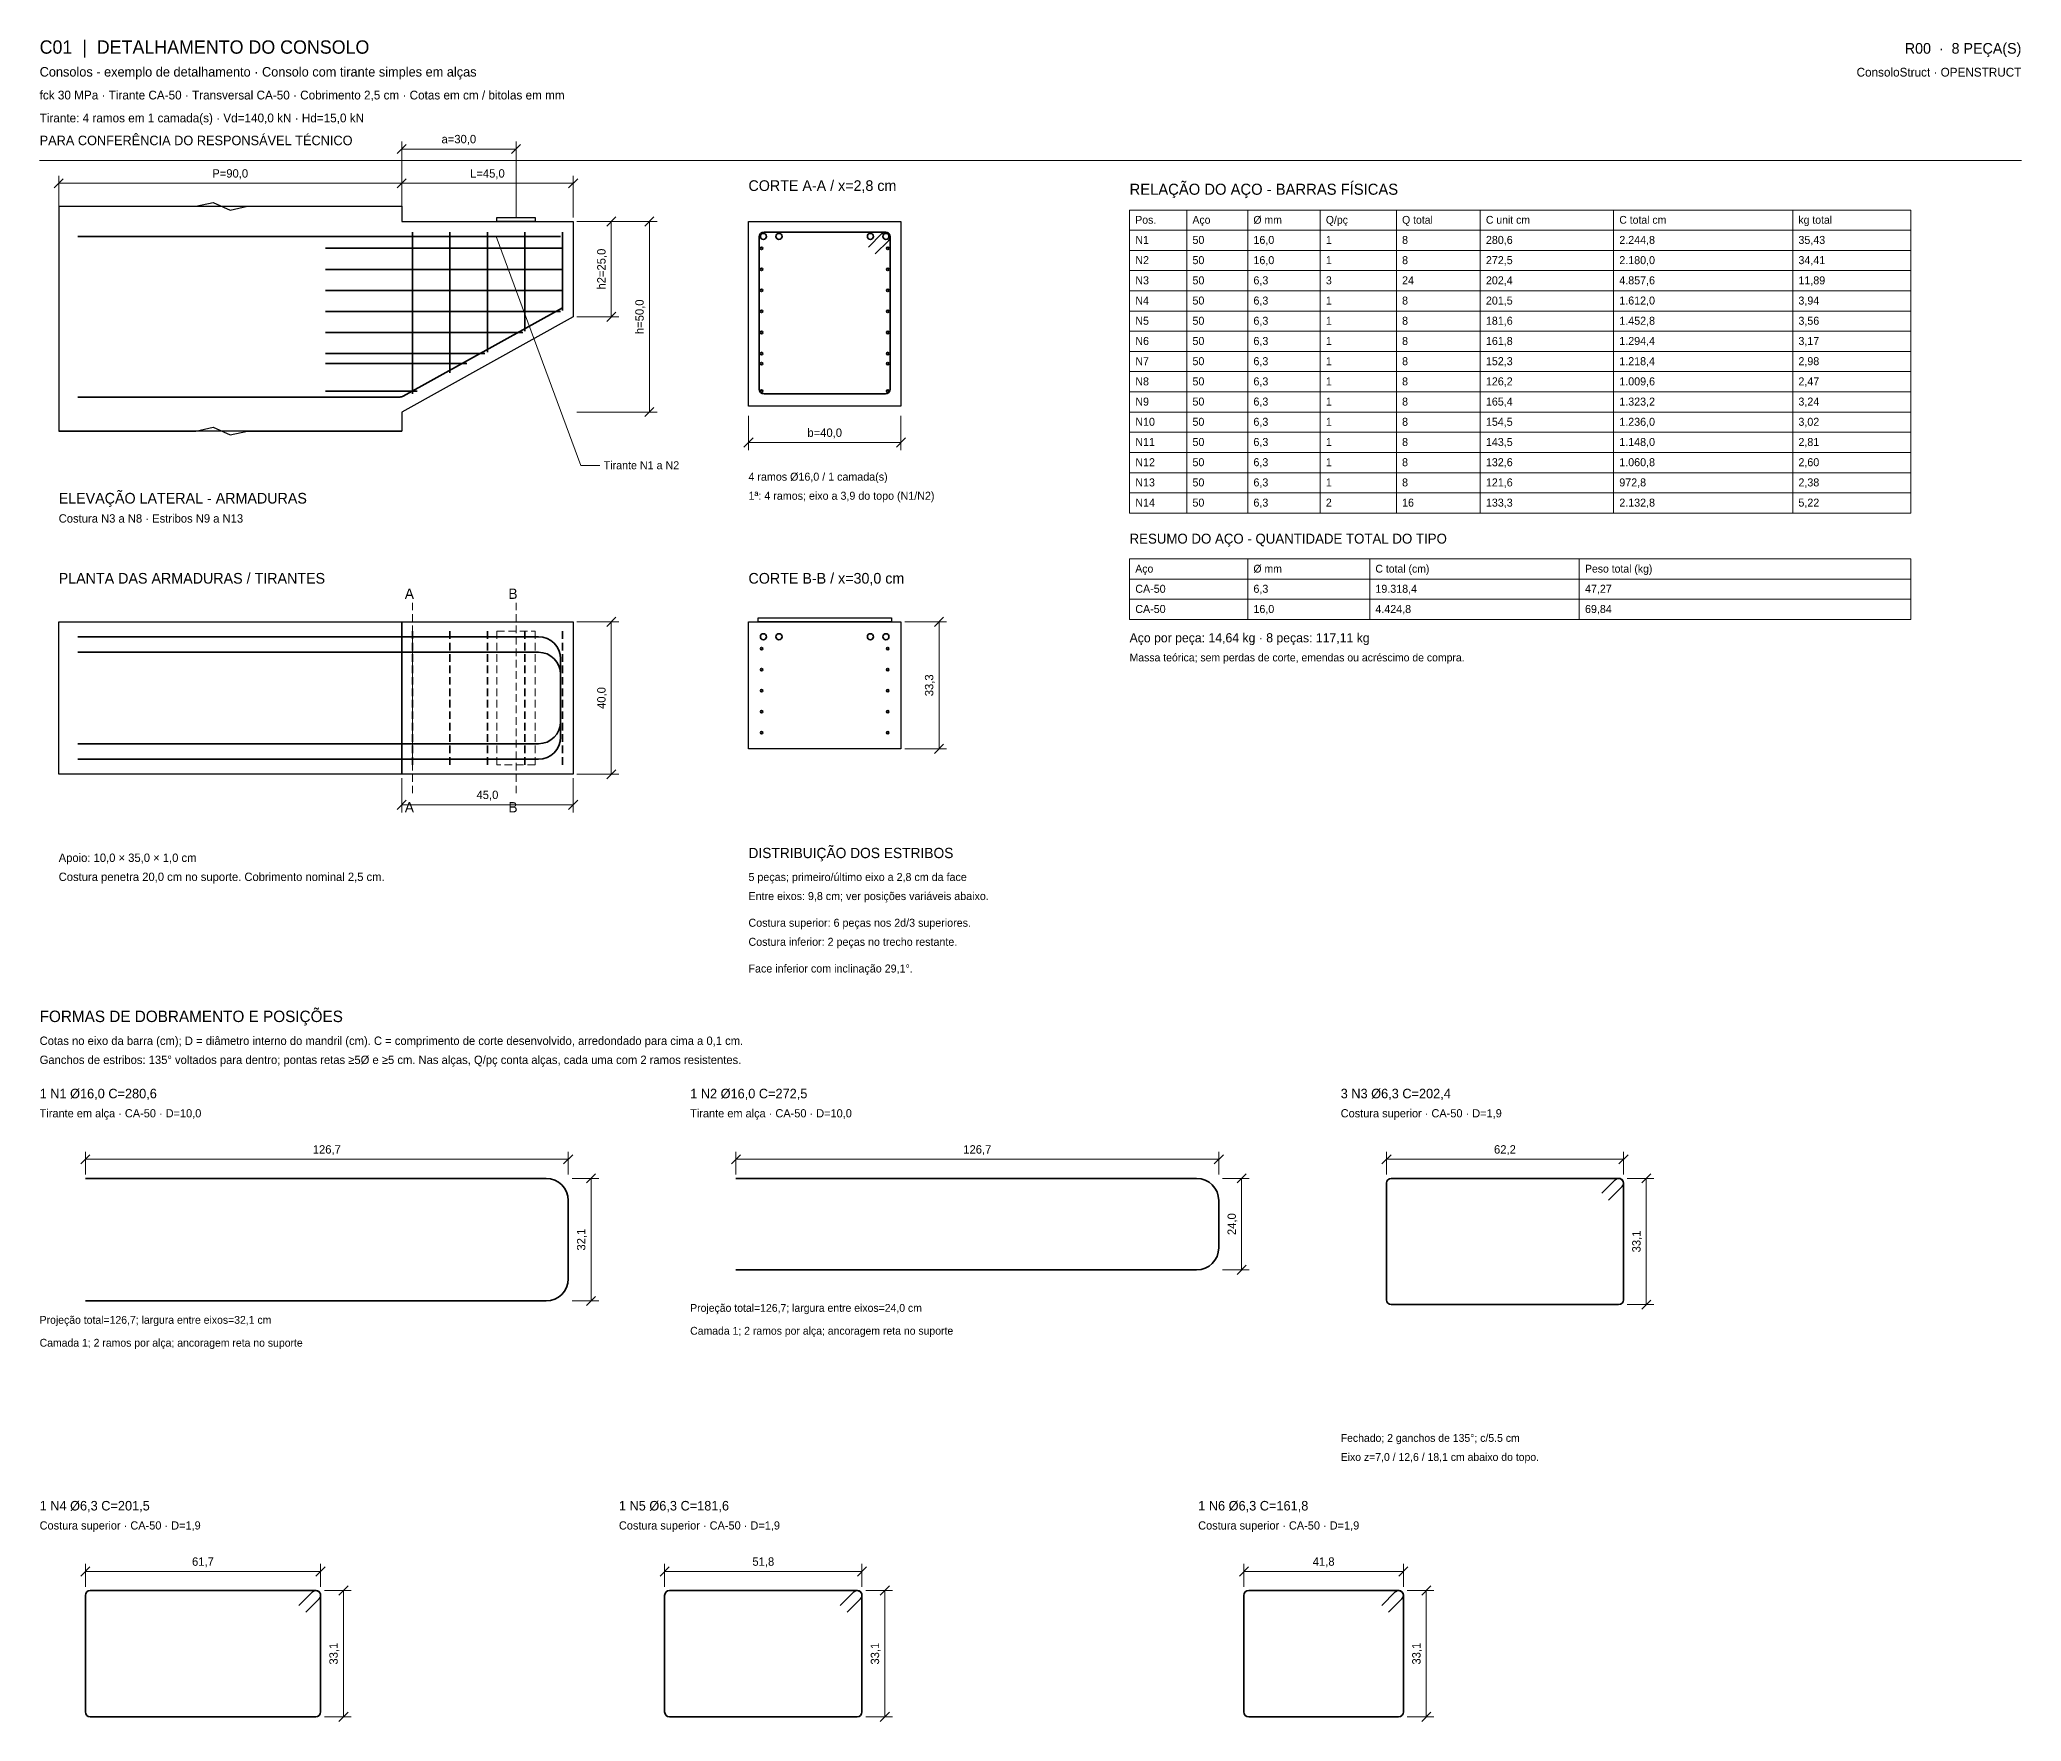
# Model space of a CAD drawing. Header units: centimetres. Extents: x 10 to 530, y -1860 to -4.
# Drawn here: x 10 to 530, y -445 to -4 of the extents above; entities that cross this region are included whole.
import ezdxf
from ezdxf.enums import TextEntityAlignment as Align

# ---------------------------------------------------------------- set-up
doc = ezdxf.new("R2010")
doc.units = ezdxf.units.CM
doc.linetypes.add('TRACEJADO', pattern=[3, 2, -1])
for name, color, linetype, lineweight in [('ALERTAS', 1, 'CONTINUOUS', 13), ('ARMADURAS', 5, 'CONTINUOUS', 35), ('COTAS', 8, 'CONTINUOUS', 13), ('EIXOS', 8, 'CONTINUOUS', 13), ('FORMAS', 7, 'CONTINUOUS', 25), ('TEXTOS', 7, 'CONTINUOUS', 13)]:
    doc.layers.add(name, color=color, linetype=linetype, lineweight=lineweight)

msp = doc.modelspace()

# ---------------------------------------------------------------- linework, layer by layer
at = {"layer": 'ARMADURAS'}
for p, q in [((20, -55.93), (146.7, -55.93)), ((20, -55.93), (146.7, -55.93)), ((107.815, -54.815), (107.815, -97.21587)), ((117.6575, -54.815), (117.6575, -91.74781)), ((127.5, -54.815), (127.5, -86.27976)), ((137.3425, -54.815), (137.3425, -80.8117)), ((147.185, -54.815), (147.185, -75.34364)), ((198.815, -56.075), (198.815, -95.95587)), ((231.925, -54.815), (200.075, -54.815)), ((231.03405, -55.18405), (227.49851, -58.71958)), ((229.28042, -60.50149), (232.81595, -56.96595)), ((233.185, -95.95587), (233.185, -56.075)), ((85, -59.045), (147.185, -59.045)), ((85, -64.56467), (147.185, -64.56467)), ((85, -70.08433), (147.185, -70.08433)), ((85, -75.604), (146.71636, -75.604)), ((105.42812, -97.82122), (147.185, -74.62295)), ((85, -81.12367), (136.78096, -81.12367)), ((85, -86.64333), (126.84556, -86.64333)), ((85, -89.27333), (122.11156, -89.27333)), ((20, -98.05906), (104.51025, -98.05906)), ((85, -96.51587), (109.075, -96.51587)), ((200.075, -97.21587), (231.925, -97.21587)), ((20, -160.93), (140.9, -160.93)), ((20, -165), (140.9, -165)), ((146.7, -166.73), (146.7, -187.27)), ((146.7, -170.8), (146.7, -183.2)), ((140.9, -189), (20, -189)), ((140.9, -193.07), (20, -193.07)), ((22, -303), (142.9, -303)), ((192.7, -303), (313.6, -303)), ((363.4, -304.26), (363.4, -334.85)), ((424.325, -303), (364.66, -303)), ((423.43405, -303.36905), (419.89851, -306.90458)), ((421.68042, -308.68649), (425.21595, -305.15095)), ((425.585, -334.85), (425.585, -304.26)), ((148.7, -308.8), (148.7, -329.34)), ((319.4, -308.8), (319.4, -321.2)), ((313.6, -327), (192.7, -327)), ((142.9, -335.14), (22, -335.14)), ((364.66, -336.11), (424.325, -336.11)), ((22, -412.37), (22, -442.96)), ((82.45636, -411.11), (23.26, -411.11)), ((81.56541, -411.47905), (78.02987, -415.01458)), ((79.81178, -416.79649), (83.34731, -413.26095)), ((83.71636, -442.96), (83.71636, -412.37)), ((174, -412.37), (174, -442.96)), ((224.52096, -411.11), (175.26, -411.11)), ((223.63001, -411.47905), (220.09447, -415.01458)), ((221.87638, -416.79649), (225.41191, -413.26095)), ((225.78096, -442.96), (225.78096, -412.37)), ((326, -412.37), (326, -442.96)), ((366.58556, -411.11), (327.26, -411.11)), ((365.69461, -411.47905), (362.15907, -415.01458)), ((363.94098, -416.79649), (367.47651, -413.26095)), ((367.84556, -442.96), (367.84556, -412.37)), ((23.26, -444.22), (82.45636, -444.22)), ((175.26, -444.22), (224.52096, -444.22)), ((327.26, -444.22), (366.58556, -444.22))]:
    msp.add_line(p, q, dxfattribs=at)
at = {"layer": 'ARMADURAS', "linetype": 'TRACEJADO'}
for p, q in [((107.815, -159.5), (107.815, -194.5)), ((117.6575, -159.5), (117.6575, -194.5)), ((127.5, -159.5), (127.5, -194.5)), ((137.3425, -159.5), (137.3425, -194.5)), ((147.185, -159.5), (147.185, -194.5))]:
    msp.add_line(p, q, dxfattribs=at)
at = {"layer": 'ARMADURAS'}
for centre, radius in [((199.93, -55.93), 0.8), ((204, -55.93), 0.8), ((228, -55.93), 0.8), ((232.07, -55.93), 0.8), ((199.445, -59.045), 0.315), ((232.555, -59.045), 0.315), ((199.445, -64.56467), 0.315), ((232.555, -64.56467), 0.315), ((199.445, -70.08433), 0.315), ((232.555, -70.08433), 0.315), ((199.445, -75.604), 0.315), ((232.555, -75.604), 0.315), ((199.445, -81.12367), 0.315), ((232.555, -81.12367), 0.315), ((199.445, -86.64333), 0.315), ((232.555, -86.64333), 0.315), ((199.445, -89.27333), 0.315), ((232.555, -89.27333), 0.315), ((199.445, -96.51587), 0.315), ((232.555, -96.51587), 0.315), ((199.93, -160.93), 0.8), ((204, -160.93), 0.8), ((228, -160.93), 0.8), ((232.07, -160.93), 0.8), ((199.445, -164.045), 0.315), ((232.555, -164.045), 0.315), ((199.445, -169.56467), 0.315), ((232.555, -169.56467), 0.315), ((199.445, -175.08433), 0.315), ((232.555, -175.08433), 0.315), ((199.445, -180.604), 0.315), ((232.555, -180.604), 0.315), ((199.445, -186.12367), 0.315), ((232.555, -186.12367), 0.315)]:
    msp.add_circle(centre, radius, dxfattribs=at)
for centre, radius, start, end in [((200.075, -56.075), 1.26, 90, 180), ((231.925, -56.075), 1.26, 0, 135), ((231.925, -56.075), 1.26, 315, 90), ((104.51025, -96.16906), 1.89, 270, 299.0546), ((200.075, -95.95587), 1.26, 180, 270), ((231.925, -95.95587), 1.26, 270, 0), ((140.9, -166.73), 5.8, 0, 90), ((140.9, -170.8), 5.8, 0, 90), ((140.9, -183.2), 5.8, 270, 0), ((140.9, -187.27), 5.8, 270, 0), ((142.9, -308.8), 5.8, 0, 90), ((313.6, -308.8), 5.8, 0, 90), ((364.66, -304.26), 1.26, 90, 180), ((424.325, -304.26), 1.26, 0, 135), ((424.325, -304.26), 1.26, 315, 90), ((313.6, -321.2), 5.8, 270, 0), ((142.9, -329.34), 5.8, 270, 0), ((364.66, -334.85), 1.26, 180, 270), ((424.325, -334.85), 1.26, 270, 0), ((23.26, -412.37), 1.26, 90, 180), ((82.45636, -412.37), 1.26, 0, 135), ((82.45636, -412.37), 1.26, 315, 90), ((175.26, -412.37), 1.26, 90, 180), ((224.52096, -412.37), 1.26, 0, 135), ((224.52096, -412.37), 1.26, 315, 90), ((327.26, -412.37), 1.26, 90, 180), ((366.58556, -412.37), 1.26, 0, 135), ((366.58556, -412.37), 1.26, 315, 90), ((23.26, -442.96), 1.26, 180, 270), ((82.45636, -442.96), 1.26, 270, 0), ((175.26, -442.96), 1.26, 180, 270), ((224.52096, -442.96), 1.26, 270, 0), ((327.26, -442.96), 1.26, 180, 270), ((366.58556, -442.96), 1.26, 270, 0)]:
    msp.add_arc(centre, radius, start, end, dxfattribs=at)
at = {"layer": 'COTAS'}
for p, q in [((105, -51), (105, -31)), ((135, -51), (135, -31)), ((10, -36), (530, -36)), ((103.8, -34.2), (106.2, -31.8)), ((105, -33), (135, -33)), ((133.8, -34.2), (136.2, -31.8)), ((13.8, -43.2), (16.2, -40.8)), ((15, -51), (15, -40)), ((103.8, -43.2), (106.2, -40.8)), ((103.8, -43.2), (106.2, -40.8)), ((105, -51), (105, -40)), ((105, -51), (105, -40)), ((148.8, -43.2), (151.2, -40.8)), ((150, -51), (150, -40)), ((15, -42), (105, -42)), ((105, -42), (150, -42)), ((151, -52), (172, -52)), ((151, -52), (162, -52)), ((158.8, -53.2), (161.2, -50.8)), ((160, -52), (160, -77)), ((168.8, -53.2), (171.2, -50.8)), ((170, -52), (170, -102)), ((296, -49), (311, -49)), ((296, -54.3), (296, -49)), ((311, -49), (311, -54.3)), ((311, -49), (327, -49)), ((311, -54.3), (311, -49)), ((327, -49), (327, -54.3)), ((327, -49), (346, -49)), ((327, -54.3), (327, -49)), ((346, -49), (346, -54.3)), ((346, -49), (366, -49)), ((346, -54.3), (346, -49)), ((366, -49), (366, -54.3)), ((366, -49), (388, -49)), ((366, -54.3), (366, -49)), ((388, -49), (388, -54.3)), ((388, -49), (423, -49)), ((388, -54.3), (388, -49)), ((423, -49), (423, -54.3)), ((423, -49), (470, -49)), ((423, -54.3), (423, -49)), ((470, -49), (470, -54.3)), ((470, -49), (501, -49)), ((470, -54.3), (470, -49)), ((501, -49), (501, -54.3)), ((129.75, -55.93), (152, -116)), ((311, -54.3), (296, -54.3)), ((296, -54.3), (311, -54.3)), ((296, -59.6), (296, -54.3)), ((327, -54.3), (311, -54.3)), ((311, -54.3), (311, -59.6)), ((311, -54.3), (327, -54.3)), ((311, -59.6), (311, -54.3)), ((346, -54.3), (327, -54.3)), ((327, -54.3), (327, -59.6)), ((327, -54.3), (346, -54.3)), ((327, -59.6), (327, -54.3)), ((366, -54.3), (346, -54.3)), ((346, -54.3), (346, -59.6)), ((346, -54.3), (366, -54.3)), ((346, -59.6), (346, -54.3)), ((388, -54.3), (366, -54.3)), ((366, -54.3), (366, -59.6)), ((366, -54.3), (388, -54.3)), ((366, -59.6), (366, -54.3)), ((423, -54.3), (388, -54.3)), ((388, -54.3), (388, -59.6)), ((388, -54.3), (423, -54.3)), ((388, -59.6), (388, -54.3)), ((470, -54.3), (423, -54.3)), ((423, -54.3), (423, -59.6)), ((423, -54.3), (470, -54.3)), ((423, -59.6), (423, -54.3)), ((501, -54.3), (470, -54.3)), ((470, -54.3), (470, -59.6)), ((470, -54.3), (501, -54.3)), ((470, -59.6), (470, -54.3)), ((501, -54.3), (501, -59.6)), ((311, -59.6), (296, -59.6)), ((296, -59.6), (311, -59.6)), ((296, -64.9), (296, -59.6)), ((327, -59.6), (311, -59.6)), ((311, -59.6), (311, -64.9)), ((311, -59.6), (327, -59.6)), ((311, -64.9), (311, -59.6)), ((346, -59.6), (327, -59.6)), ((327, -59.6), (327, -64.9)), ((327, -59.6), (346, -59.6)), ((327, -64.9), (327, -59.6)), ((366, -59.6), (346, -59.6)), ((346, -59.6), (346, -64.9)), ((346, -59.6), (366, -59.6)), ((346, -64.9), (346, -59.6)), ((388, -59.6), (366, -59.6)), ((366, -59.6), (366, -64.9)), ((366, -59.6), (388, -59.6)), ((366, -64.9), (366, -59.6)), ((423, -59.6), (388, -59.6)), ((388, -59.6), (388, -64.9)), ((388, -59.6), (423, -59.6)), ((388, -64.9), (388, -59.6)), ((470, -59.6), (423, -59.6)), ((423, -59.6), (423, -64.9)), ((423, -59.6), (470, -59.6)), ((423, -64.9), (423, -59.6)), ((501, -59.6), (470, -59.6)), ((470, -59.6), (470, -64.9)), ((470, -59.6), (501, -59.6)), ((470, -64.9), (470, -59.6)), ((501, -59.6), (501, -64.9)), ((311, -64.9), (296, -64.9)), ((296, -64.9), (311, -64.9)), ((296, -70.2), (296, -64.9)), ((327, -64.9), (311, -64.9)), ((311, -64.9), (311, -70.2)), ((311, -64.9), (327, -64.9)), ((311, -70.2), (311, -64.9)), ((346, -64.9), (327, -64.9)), ((327, -64.9), (327, -70.2)), ((327, -64.9), (346, -64.9)), ((327, -70.2), (327, -64.9)), ((366, -64.9), (346, -64.9)), ((346, -64.9), (346, -70.2)), ((346, -64.9), (366, -64.9)), ((346, -70.2), (346, -64.9)), ((388, -64.9), (366, -64.9)), ((366, -64.9), (366, -70.2)), ((366, -64.9), (388, -64.9)), ((366, -70.2), (366, -64.9)), ((423, -64.9), (388, -64.9)), ((388, -64.9), (388, -70.2)), ((388, -64.9), (423, -64.9)), ((388, -70.2), (388, -64.9)), ((470, -64.9), (423, -64.9)), ((423, -64.9), (423, -70.2)), ((423, -64.9), (470, -64.9)), ((423, -70.2), (423, -64.9)), ((501, -64.9), (470, -64.9)), ((470, -64.9), (470, -70.2)), ((470, -64.9), (501, -64.9)), ((470, -70.2), (470, -64.9)), ((501, -64.9), (501, -70.2)), ((311, -70.2), (296, -70.2)), ((296, -70.2), (311, -70.2)), ((296, -75.5), (296, -70.2)), ((327, -70.2), (311, -70.2)), ((311, -70.2), (311, -75.5)), ((311, -70.2), (327, -70.2)), ((311, -75.5), (311, -70.2)), ((346, -70.2), (327, -70.2)), ((327, -70.2), (327, -75.5)), ((327, -70.2), (346, -70.2)), ((327, -75.5), (327, -70.2)), ((366, -70.2), (346, -70.2)), ((346, -70.2), (346, -75.5)), ((346, -70.2), (366, -70.2)), ((346, -75.5), (346, -70.2)), ((388, -70.2), (366, -70.2)), ((366, -70.2), (366, -75.5)), ((366, -70.2), (388, -70.2)), ((366, -75.5), (366, -70.2)), ((423, -70.2), (388, -70.2)), ((388, -70.2), (388, -75.5)), ((388, -70.2), (423, -70.2)), ((388, -75.5), (388, -70.2)), ((470, -70.2), (423, -70.2)), ((423, -70.2), (423, -75.5)), ((423, -70.2), (470, -70.2)), ((423, -75.5), (423, -70.2)), ((501, -70.2), (470, -70.2)), ((470, -70.2), (470, -75.5)), ((470, -70.2), (501, -70.2)), ((470, -75.5), (470, -70.2)), ((501, -70.2), (501, -75.5)), ((151, -77), (162, -77)), ((158.8, -78.2), (161.2, -75.8)), ((311, -75.5), (296, -75.5)), ((296, -75.5), (311, -75.5)), ((296, -80.8), (296, -75.5)), ((327, -75.5), (311, -75.5)), ((311, -75.5), (311, -80.8)), ((311, -75.5), (327, -75.5)), ((311, -80.8), (311, -75.5)), ((346, -75.5), (327, -75.5)), ((327, -75.5), (327, -80.8)), ((327, -75.5), (346, -75.5)), ((327, -80.8), (327, -75.5)), ((366, -75.5), (346, -75.5)), ((346, -75.5), (346, -80.8)), ((346, -75.5), (366, -75.5)), ((346, -80.8), (346, -75.5)), ((388, -75.5), (366, -75.5)), ((366, -75.5), (366, -80.8)), ((366, -75.5), (388, -75.5)), ((366, -80.8), (366, -75.5)), ((423, -75.5), (388, -75.5)), ((388, -75.5), (388, -80.8)), ((388, -75.5), (423, -75.5)), ((388, -80.8), (388, -75.5)), ((470, -75.5), (423, -75.5)), ((423, -75.5), (423, -80.8)), ((423, -75.5), (470, -75.5)), ((423, -80.8), (423, -75.5)), ((501, -75.5), (470, -75.5)), ((470, -75.5), (470, -80.8)), ((470, -75.5), (501, -75.5)), ((470, -80.8), (470, -75.5)), ((501, -75.5), (501, -80.8)), ((311, -80.8), (296, -80.8)), ((296, -80.8), (311, -80.8)), ((296, -86.1), (296, -80.8)), ((327, -80.8), (311, -80.8)), ((311, -80.8), (311, -86.1)), ((311, -80.8), (327, -80.8)), ((311, -86.1), (311, -80.8)), ((346, -80.8), (327, -80.8)), ((327, -80.8), (327, -86.1)), ((327, -80.8), (346, -80.8)), ((327, -86.1), (327, -80.8)), ((366, -80.8), (346, -80.8)), ((346, -80.8), (346, -86.1)), ((346, -80.8), (366, -80.8)), ((346, -86.1), (346, -80.8)), ((388, -80.8), (366, -80.8)), ((366, -80.8), (366, -86.1)), ((366, -80.8), (388, -80.8)), ((366, -86.1), (366, -80.8)), ((423, -80.8), (388, -80.8)), ((388, -80.8), (388, -86.1)), ((388, -80.8), (423, -80.8)), ((388, -86.1), (388, -80.8)), ((470, -80.8), (423, -80.8)), ((423, -80.8), (423, -86.1)), ((423, -80.8), (470, -80.8)), ((423, -86.1), (423, -80.8)), ((501, -80.8), (470, -80.8)), ((470, -80.8), (470, -86.1)), ((470, -80.8), (501, -80.8)), ((470, -86.1), (470, -80.8)), ((501, -80.8), (501, -86.1)), ((311, -86.1), (296, -86.1)), ((296, -86.1), (311, -86.1)), ((296, -91.4), (296, -86.1)), ((327, -86.1), (311, -86.1)), ((311, -86.1), (311, -91.4)), ((311, -86.1), (327, -86.1)), ((311, -91.4), (311, -86.1)), ((346, -86.1), (327, -86.1)), ((327, -86.1), (327, -91.4)), ((327, -86.1), (346, -86.1)), ((327, -91.4), (327, -86.1)), ((366, -86.1), (346, -86.1)), ((346, -86.1), (346, -91.4)), ((346, -86.1), (366, -86.1)), ((346, -91.4), (346, -86.1)), ((388, -86.1), (366, -86.1)), ((366, -86.1), (366, -91.4)), ((366, -86.1), (388, -86.1)), ((366, -91.4), (366, -86.1)), ((423, -86.1), (388, -86.1)), ((388, -86.1), (388, -91.4)), ((388, -86.1), (423, -86.1)), ((388, -91.4), (388, -86.1)), ((470, -86.1), (423, -86.1)), ((423, -86.1), (423, -91.4)), ((423, -86.1), (470, -86.1)), ((423, -91.4), (423, -86.1)), ((501, -86.1), (470, -86.1)), ((470, -86.1), (470, -91.4)), ((470, -86.1), (501, -86.1)), ((470, -91.4), (470, -86.1)), ((501, -86.1), (501, -91.4)), ((311, -91.4), (296, -91.4)), ((296, -91.4), (311, -91.4)), ((296, -96.7), (296, -91.4)), ((327, -91.4), (311, -91.4)), ((311, -91.4), (311, -96.7)), ((311, -91.4), (327, -91.4)), ((311, -96.7), (311, -91.4)), ((346, -91.4), (327, -91.4)), ((327, -91.4), (327, -96.7)), ((327, -91.4), (346, -91.4)), ((327, -96.7), (327, -91.4)), ((366, -91.4), (346, -91.4)), ((346, -91.4), (346, -96.7)), ((346, -91.4), (366, -91.4)), ((346, -96.7), (346, -91.4)), ((388, -91.4), (366, -91.4)), ((366, -91.4), (366, -96.7)), ((366, -91.4), (388, -91.4)), ((366, -96.7), (366, -91.4)), ((423, -91.4), (388, -91.4)), ((388, -91.4), (388, -96.7)), ((388, -91.4), (423, -91.4)), ((388, -96.7), (388, -91.4)), ((470, -91.4), (423, -91.4)), ((423, -91.4), (423, -96.7)), ((423, -91.4), (470, -91.4)), ((423, -96.7), (423, -91.4)), ((501, -91.4), (470, -91.4)), ((470, -91.4), (470, -96.7)), ((470, -91.4), (501, -91.4)), ((470, -96.7), (470, -91.4)), ((501, -91.4), (501, -96.7)), ((311, -96.7), (296, -96.7)), ((296, -96.7), (311, -96.7)), ((296, -102), (296, -96.7)), ((327, -96.7), (311, -96.7)), ((311, -96.7), (311, -102)), ((311, -96.7), (327, -96.7)), ((311, -102), (311, -96.7)), ((346, -96.7), (327, -96.7)), ((327, -96.7), (327, -102)), ((327, -96.7), (346, -96.7)), ((327, -102), (327, -96.7)), ((366, -96.7), (346, -96.7)), ((346, -96.7), (346, -102)), ((346, -96.7), (366, -96.7)), ((346, -102), (346, -96.7)), ((388, -96.7), (366, -96.7)), ((366, -96.7), (366, -102)), ((366, -96.7), (388, -96.7)), ((366, -102), (366, -96.7)), ((423, -96.7), (388, -96.7)), ((388, -96.7), (388, -102)), ((388, -96.7), (423, -96.7)), ((388, -102), (388, -96.7)), ((470, -96.7), (423, -96.7)), ((423, -96.7), (423, -102)), ((423, -96.7), (470, -96.7)), ((423, -102), (423, -96.7)), ((501, -96.7), (470, -96.7)), ((470, -96.7), (470, -102)), ((470, -96.7), (501, -96.7)), ((470, -102), (470, -96.7)), ((501, -96.7), (501, -102)), ((151, -102), (172, -102)), ((168.8, -103.2), (171.2, -100.8)), ((196, -103), (196, -112)), ((236, -103), (236, -112)), ((311, -102), (296, -102)), ((296, -102), (311, -102)), ((296, -107.3), (296, -102)), ((327, -102), (311, -102)), ((311, -102), (311, -107.3)), ((311, -102), (327, -102)), ((311, -107.3), (311, -102)), ((346, -102), (327, -102)), ((327, -102), (327, -107.3)), ((327, -102), (346, -102)), ((327, -107.3), (327, -102)), ((366, -102), (346, -102)), ((346, -102), (346, -107.3)), ((346, -102), (366, -102)), ((346, -107.3), (346, -102)), ((388, -102), (366, -102)), ((366, -102), (366, -107.3)), ((366, -102), (388, -102)), ((366, -107.3), (366, -102)), ((423, -102), (388, -102)), ((388, -102), (388, -107.3)), ((388, -102), (423, -102)), ((388, -107.3), (388, -102)), ((470, -102), (423, -102)), ((423, -102), (423, -107.3)), ((423, -102), (470, -102)), ((423, -107.3), (423, -102)), ((501, -102), (470, -102)), ((470, -102), (470, -107.3)), ((470, -102), (501, -102)), ((470, -107.3), (470, -102)), ((501, -102), (501, -107.3)), ((194.8, -111.2), (197.2, -108.8)), ((234.8, -111.2), (237.2, -108.8)), ((311, -107.3), (296, -107.3)), ((296, -107.3), (311, -107.3)), ((296, -112.6), (296, -107.3)), ((327, -107.3), (311, -107.3)), ((311, -107.3), (311, -112.6)), ((311, -107.3), (327, -107.3)), ((311, -112.6), (311, -107.3)), ((346, -107.3), (327, -107.3)), ((327, -107.3), (327, -112.6)), ((327, -107.3), (346, -107.3)), ((327, -112.6), (327, -107.3)), ((366, -107.3), (346, -107.3)), ((346, -107.3), (346, -112.6)), ((346, -107.3), (366, -107.3)), ((346, -112.6), (346, -107.3)), ((388, -107.3), (366, -107.3)), ((366, -107.3), (366, -112.6)), ((366, -107.3), (388, -107.3)), ((366, -112.6), (366, -107.3)), ((423, -107.3), (388, -107.3)), ((388, -107.3), (388, -112.6)), ((388, -107.3), (423, -107.3)), ((388, -112.6), (388, -107.3)), ((470, -107.3), (423, -107.3)), ((423, -107.3), (423, -112.6)), ((423, -107.3), (470, -107.3)), ((423, -112.6), (423, -107.3)), ((501, -107.3), (470, -107.3)), ((470, -107.3), (470, -112.6)), ((470, -107.3), (501, -107.3)), ((470, -112.6), (470, -107.3)), ((501, -107.3), (501, -112.6)), ((196, -110), (236, -110)), ((311, -112.6), (296, -112.6)), ((296, -112.6), (311, -112.6)), ((296, -117.9), (296, -112.6)), ((327, -112.6), (311, -112.6)), ((311, -112.6), (311, -117.9)), ((311, -112.6), (327, -112.6)), ((311, -117.9), (311, -112.6)), ((346, -112.6), (327, -112.6)), ((327, -112.6), (327, -117.9)), ((327, -112.6), (346, -112.6)), ((327, -117.9), (327, -112.6)), ((366, -112.6), (346, -112.6)), ((346, -112.6), (346, -117.9)), ((346, -112.6), (366, -112.6)), ((346, -117.9), (346, -112.6)), ((388, -112.6), (366, -112.6)), ((366, -112.6), (366, -117.9)), ((366, -112.6), (388, -112.6)), ((366, -117.9), (366, -112.6)), ((423, -112.6), (388, -112.6)), ((388, -112.6), (388, -117.9)), ((388, -112.6), (423, -112.6)), ((388, -117.9), (388, -112.6)), ((470, -112.6), (423, -112.6)), ((423, -112.6), (423, -117.9)), ((423, -112.6), (470, -112.6)), ((423, -117.9), (423, -112.6)), ((501, -112.6), (470, -112.6)), ((470, -112.6), (470, -117.9)), ((470, -112.6), (501, -112.6)), ((470, -117.9), (470, -112.6)), ((501, -112.6), (501, -117.9)), ((152, -116), (157, -116)), ((311, -117.9), (296, -117.9)), ((296, -117.9), (311, -117.9)), ((296, -123.2), (296, -117.9)), ((327, -117.9), (311, -117.9)), ((311, -117.9), (311, -123.2)), ((311, -117.9), (327, -117.9)), ((311, -123.2), (311, -117.9)), ((346, -117.9), (327, -117.9)), ((327, -117.9), (327, -123.2)), ((327, -117.9), (346, -117.9)), ((327, -123.2), (327, -117.9)), ((366, -117.9), (346, -117.9)), ((346, -117.9), (346, -123.2)), ((346, -117.9), (366, -117.9)), ((346, -123.2), (346, -117.9)), ((388, -117.9), (366, -117.9)), ((366, -117.9), (366, -123.2)), ((366, -117.9), (388, -117.9)), ((366, -123.2), (366, -117.9)), ((423, -117.9), (388, -117.9)), ((388, -117.9), (388, -123.2)), ((388, -117.9), (423, -117.9)), ((388, -123.2), (388, -117.9)), ((470, -117.9), (423, -117.9)), ((423, -117.9), (423, -123.2)), ((423, -117.9), (470, -117.9)), ((423, -123.2), (423, -117.9)), ((501, -117.9), (470, -117.9)), ((470, -117.9), (470, -123.2)), ((470, -117.9), (501, -117.9)), ((470, -123.2), (470, -117.9)), ((501, -117.9), (501, -123.2)), ((311, -123.2), (296, -123.2)), ((296, -123.2), (311, -123.2)), ((296, -128.5), (296, -123.2)), ((327, -123.2), (311, -123.2)), ((311, -123.2), (311, -128.5)), ((311, -123.2), (327, -123.2)), ((311, -128.5), (311, -123.2)), ((346, -123.2), (327, -123.2)), ((327, -123.2), (327, -128.5)), ((327, -123.2), (346, -123.2)), ((327, -128.5), (327, -123.2)), ((366, -123.2), (346, -123.2)), ((346, -123.2), (346, -128.5)), ((346, -123.2), (366, -123.2)), ((346, -128.5), (346, -123.2)), ((388, -123.2), (366, -123.2)), ((366, -123.2), (366, -128.5)), ((366, -123.2), (388, -123.2)), ((366, -128.5), (366, -123.2)), ((423, -123.2), (388, -123.2)), ((388, -123.2), (388, -128.5)), ((388, -123.2), (423, -123.2)), ((388, -128.5), (388, -123.2)), ((470, -123.2), (423, -123.2)), ((423, -123.2), (423, -128.5)), ((423, -123.2), (470, -123.2)), ((423, -128.5), (423, -123.2)), ((501, -123.2), (470, -123.2)), ((470, -123.2), (470, -128.5)), ((470, -123.2), (501, -123.2)), ((470, -128.5), (470, -123.2)), ((501, -123.2), (501, -128.5)), ((311, -128.5), (296, -128.5)), ((327, -128.5), (311, -128.5)), ((346, -128.5), (327, -128.5)), ((366, -128.5), (346, -128.5)), ((388, -128.5), (366, -128.5)), ((423, -128.5), (388, -128.5)), ((470, -128.5), (423, -128.5)), ((501, -128.5), (470, -128.5)), ((296, -140.5), (327, -140.5)), ((296, -145.8), (296, -140.5)), ((327, -140.5), (327, -145.8)), ((327, -140.5), (359, -140.5)), ((327, -145.8), (327, -140.5)), ((359, -140.5), (359, -145.8)), ((359, -140.5), (414, -140.5)), ((359, -145.8), (359, -140.5)), ((414, -140.5), (414, -145.8)), ((414, -140.5), (501, -140.5)), ((414, -145.8), (414, -140.5)), ((501, -140.5), (501, -145.8)), ((327, -145.8), (296, -145.8)), ((296, -145.8), (327, -145.8)), ((296, -151.1), (296, -145.8)), ((359, -145.8), (327, -145.8)), ((327, -145.8), (327, -151.1)), ((327, -145.8), (359, -145.8)), ((327, -151.1), (327, -145.8)), ((414, -145.8), (359, -145.8)), ((359, -145.8), (359, -151.1)), ((359, -145.8), (414, -145.8)), ((359, -151.1), (359, -145.8)), ((501, -145.8), (414, -145.8)), ((414, -145.8), (414, -151.1)), ((414, -145.8), (501, -145.8)), ((414, -151.1), (414, -145.8)), ((501, -145.8), (501, -151.1)), ((158.8, -158.2), (161.2, -155.8)), ((244.8, -158.2), (247.2, -155.8)), ((327, -151.1), (296, -151.1)), ((296, -151.1), (327, -151.1)), ((296, -156.4), (296, -151.1)), ((359, -151.1), (327, -151.1)), ((327, -151.1), (327, -156.4)), ((327, -151.1), (359, -151.1)), ((327, -156.4), (327, -151.1)), ((414, -151.1), (359, -151.1)), ((359, -151.1), (359, -156.4)), ((359, -151.1), (414, -151.1)), ((359, -156.4), (359, -151.1)), ((501, -151.1), (414, -151.1)), ((414, -151.1), (414, -156.4)), ((414, -151.1), (501, -151.1)), ((414, -156.4), (414, -151.1)), ((501, -151.1), (501, -156.4)), ((151, -157), (162, -157)), ((160, -157), (160, -197)), ((237, -157), (248, -157)), ((246, -157), (246, -190.33333)), ((327, -156.4), (296, -156.4)), ((359, -156.4), (327, -156.4)), ((414, -156.4), (359, -156.4)), ((501, -156.4), (414, -156.4)), ((237, -190.33333), (248, -190.33333)), ((244.8, -191.53333), (247.2, -189.13333)), ((151, -197), (162, -197)), ((158.8, -198.2), (161.2, -195.8)), ((105, -198), (105, -207)), ((150, -198), (150, -207)), ((103.8, -206.2), (106.2, -203.8)), ((105, -205), (150, -205)), ((148.8, -206.2), (151.2, -203.8)), ((22, -302), (22, -296)), ((148.7, -302), (148.7, -296)), ((192.7, -302), (192.7, -296)), ((319.4, -302), (319.4, -296)), ((363.4, -302), (363.4, -296)), ((425.585, -302), (425.585, -296)), ((20.8, -299.2), (23.2, -296.8)), ((22, -298), (148.7, -298)), ((147.5, -299.2), (149.9, -296.8)), ((191.5, -299.2), (193.9, -296.8)), ((192.7, -298), (319.4, -298)), ((318.2, -299.2), (320.6, -296.8)), ((362.2, -299.2), (364.6, -296.8)), ((363.4, -298), (425.585, -298)), ((424.385, -299.2), (426.785, -296.8)), ((149.7, -303), (156.7, -303)), ((153.5, -304.2), (155.9, -301.8)), ((154.7, -303), (154.7, -335.14)), ((320.4, -303), (327.4, -303)), ((324.2, -304.2), (326.6, -301.8)), ((325.4, -303), (325.4, -327)), ((426.585, -303), (433.585, -303)), ((430.385, -304.2), (432.785, -301.8)), ((431.585, -303), (431.585, -336.11)), ((320.4, -327), (327.4, -327)), ((324.2, -328.2), (326.6, -325.8)), ((149.7, -335.14), (156.7, -335.14)), ((153.5, -336.34), (155.9, -333.94)), ((426.585, -336.11), (433.585, -336.11)), ((430.385, -337.31), (432.785, -334.91)), ((20.8, -407.31), (23.2, -404.91)), ((22, -410.11), (22, -404.11)), ((82.51636, -407.31), (84.91636, -404.91)), ((83.71636, -410.11), (83.71636, -404.11)), ((172.8, -407.31), (175.2, -404.91)), ((174, -410.11), (174, -404.11)), ((224.58096, -407.31), (226.98096, -404.91)), ((225.78096, -410.11), (225.78096, -404.11)), ((324.8, -407.31), (327.2, -404.91)), ((326, -410.11), (326, -404.11)), ((366.64556, -407.31), (369.04556, -404.91)), ((367.84556, -410.11), (367.84556, -404.11)), ((22, -406.11), (83.71636, -406.11)), ((88.51636, -412.31), (90.91636, -409.91)), ((174, -406.11), (225.78096, -406.11)), ((230.58096, -412.31), (232.98096, -409.91)), ((326, -406.11), (367.84556, -406.11)), ((372.64556, -412.31), (375.04556, -409.91)), ((84.71636, -411.11), (91.71636, -411.11)), ((89.71636, -411.11), (89.71636, -444.22)), ((226.78096, -411.11), (233.78096, -411.11)), ((231.78096, -411.11), (231.78096, -444.22)), ((368.84556, -411.11), (375.84556, -411.11)), ((373.84556, -411.11), (373.84556, -444.22)), ((84.71636, -444.22), (91.71636, -444.22)), ((88.51636, -445.42), (90.91636, -443.02)), ((226.78096, -444.22), (233.78096, -444.22)), ((230.58096, -445.42), (232.98096, -443.02)), ((368.84556, -444.22), (375.84556, -444.22)), ((372.64556, -445.42), (375.04556, -443.02))]:
    msp.add_line(p, q, dxfattribs=at)
at = {"layer": 'EIXOS', "linetype": 'TRACEJADO'}
for p, q in [((107.815, -152), (107.815, -202)), ((135, -152), (135, -202)), ((130, -159.5), (140, -159.5)), ((130, -194.5), (130, -159.5)), ((140, -159.5), (140, -194.5)), ((140, -194.5), (130, -194.5))]:
    msp.add_line(p, q, dxfattribs=at)
at = {"layer": 'FORMAS'}
for p, q in [((15, -48), (105, -48)), ((15, -48), (15, -107)), ((15, -48), (51, -48)), ((51, -48), (55.5, -47)), ((55.5, -47), (60, -49)), ((60, -49), (64.5, -48)), ((64.5, -48), (105, -48)), ((105, -48), (105, -52)), ((105, -52), (150, -52)), ((130, -51), (140, -51)), ((130, -52), (130, -51)), ((140, -52), (130, -52)), ((140, -51), (140, -52)), ((150, -52), (150, -77)), ((196, -52), (236, -52)), ((196, -100.43611), (196, -52)), ((236, -52), (236, -100.43611)), ((150, -77), (105, -102)), ((105, -102), (105, -107)), ((236, -100.43611), (196, -100.43611)), ((105, -107), (15, -107)), ((15, -107), (51, -107)), ((51, -107), (55.5, -106)), ((55.5, -106), (60, -108)), ((60, -108), (64.5, -107)), ((64.5, -107), (105, -107)), ((198.5, -156), (233.5, -156)), ((198.5, -157), (198.5, -156)), ((233.5, -156), (233.5, -157)), ((15, -157), (105, -157)), ((15, -197), (15, -157)), ((105, -157), (105, -197)), ((105, -157), (150, -157)), ((105, -197), (105, -157)), ((150, -157), (150, -197)), ((196, -157), (236, -157)), ((196, -190.33333), (196, -157)), ((233.5, -157), (198.5, -157)), ((236, -157), (236, -190.33333)), ((236, -190.33333), (196, -190.33333)), ((105, -197), (15, -197)), ((150, -197), (105, -197))]:
    msp.add_line(p, q, dxfattribs=at)

# ---------------------------------------------------------------- texts
at = {"layer": 'ALERTAS'}
msp.add_text('PARA CONFERÊNCIA DO RESPONSÁVEL TÉCNICO', height=2.5, dxfattribs=at).set_placement((10, -32))
at = {"layer": 'COTAS'}
for s, p in [('a=30,0', (120, -31.5)), ('P=90,0', (60, -40.5)), ('L=45,0', (127.5, -40.5)), ('b=40,0', (216, -108.5)), ('45,0', (127.5, -203.5)), ('126,7', (85.35, -296.5)), ('126,7', (256.05, -296.5)), ('62,2', (394.4925, -296.5)), ('61,7', (52.85818, -404.61)), ('51,8', (199.89048, -404.61)), ('41,8', (346.92278, -404.61))]:
    msp.add_text(s, height=2.2, dxfattribs=at).set_placement(p, align=Align.CENTER)
for s, p in [('h2=25,0', (158.5, -64.5)), ('h=50,0', (168.5, -77)), ('33,3', (244.5, -173.66667)), ('40,0', (158.5, -177)), ('32,1', (153.2, -319.07)), ('24,0', (323.9, -315)), ('33,1', (430.085, -319.555)), ('33,1', (88.21636, -427.665)), ('33,1', (230.28096, -427.665)), ('33,1', (372.34556, -427.665))]:
    msp.add_text(s, height=2.2, rotation=90, dxfattribs=at).set_placement(p, align=Align.CENTER)
at = {"layer": 'TEXTOS'}
for s, height, p in [('C01  |  DETALHAMENTO DO CONSOLO', 3.5, (10, -8)), ('Consolos - exemplo de detalhamento · Consolo com tirante simples em alças', 2.5, (10, -14)), ('fck 30 MPa · Tirante CA-50 · Transversal CA-50 · Cobrimento 2,5 cm · Cotas em cm / bitolas em mm', 2.3, (10, -20)), ('Tirante: 4 ramos em 1 camada(s) · Vd=140,0 kN · Hd=15,0 kN', 2.3, (10, -26)), ('CORTE A-A / x=2,8 cm', 2.8, (196, -44)), ('RELAÇÃO DO AÇO - BARRAS FÍSICAS', 2.9, (296, -45)), ('Pos.', 2.05, (297.5, -52.6)), ('Aço', 2.05, (312.5, -52.6)), ('Ø mm', 2.05, (328.5, -52.6)), ('Q/pç', 2.05, (347.5, -52.6)), ('Q total', 2.05, (367.5, -52.6)), ('C unit cm', 2.05, (389.5, -52.6)), ('C total cm', 2.05, (424.5, -52.6)), ('kg total', 2.05, (471.5, -52.6)), ('N1', 2.1, (297.5, -57.9)), ('50', 2.1, (312.5, -57.9)), ('16,0', 2.1, (328.5, -57.9)), ('1', 2.1, (347.5, -57.9)), ('8', 2.1, (367.5, -57.9)), ('280,6', 2.1, (389.5, -57.9)), ('2.244,8', 2.1, (424.5, -57.9)), ('35,43', 2.1, (471.5, -57.9)), ('N2', 2.1, (297.5, -63.2)), ('50', 2.1, (312.5, -63.2)), ('16,0', 2.1, (328.5, -63.2)), ('1', 2.1, (347.5, -63.2)), ('8', 2.1, (367.5, -63.2)), ('272,5', 2.1, (389.5, -63.2)), ('2.180,0', 2.1, (424.5, -63.2)), ('34,41', 2.1, (471.5, -63.2)), ('N3', 2.1, (297.5, -68.5)), ('50', 2.1, (312.5, -68.5)), ('6,3', 2.1, (328.5, -68.5)), ('3', 2.1, (347.5, -68.5)), ('24', 2.1, (367.5, -68.5)), ('202,4', 2.1, (389.5, -68.5)), ('4.857,6', 2.1, (424.5, -68.5)), ('11,89', 2.1, (471.5, -68.5)), ('N4', 2.1, (297.5, -73.8)), ('50', 2.1, (312.5, -73.8)), ('6,3', 2.1, (328.5, -73.8)), ('1', 2.1, (347.5, -73.8)), ('8', 2.1, (367.5, -73.8)), ('201,5', 2.1, (389.5, -73.8)), ('1.612,0', 2.1, (424.5, -73.8)), ('3,94', 2.1, (471.5, -73.8)), ('N5', 2.1, (297.5, -79.1)), ('50', 2.1, (312.5, -79.1)), ('6,3', 2.1, (328.5, -79.1)), ('1', 2.1, (347.5, -79.1)), ('8', 2.1, (367.5, -79.1)), ('181,6', 2.1, (389.5, -79.1)), ('1.452,8', 2.1, (424.5, -79.1)), ('3,56', 2.1, (471.5, -79.1)), ('N6', 2.1, (297.5, -84.4)), ('50', 2.1, (312.5, -84.4)), ('6,3', 2.1, (328.5, -84.4)), ('1', 2.1, (347.5, -84.4)), ('8', 2.1, (367.5, -84.4)), ('161,8', 2.1, (389.5, -84.4)), ('1.294,4', 2.1, (424.5, -84.4)), ('3,17', 2.1, (471.5, -84.4)), ('N7', 2.1, (297.5, -89.7)), ('50', 2.1, (312.5, -89.7)), ('6,3', 2.1, (328.5, -89.7)), ('1', 2.1, (347.5, -89.7)), ('8', 2.1, (367.5, -89.7)), ('152,3', 2.1, (389.5, -89.7)), ('1.218,4', 2.1, (424.5, -89.7)), ('2,98', 2.1, (471.5, -89.7)), ('N8', 2.1, (297.5, -95)), ('50', 2.1, (312.5, -95)), ('6,3', 2.1, (328.5, -95)), ('1', 2.1, (347.5, -95)), ('8', 2.1, (367.5, -95)), ('126,2', 2.1, (389.5, -95)), ('1.009,6', 2.1, (424.5, -95)), ('2,47', 2.1, (471.5, -95)), ('N9', 2.1, (297.5, -100.3)), ('50', 2.1, (312.5, -100.3)), ('6,3', 2.1, (328.5, -100.3)), ('1', 2.1, (347.5, -100.3)), ('8', 2.1, (367.5, -100.3)), ('165,4', 2.1, (389.5, -100.3)), ('1.323,2', 2.1, (424.5, -100.3)), ('3,24', 2.1, (471.5, -100.3)), ('N10', 2.1, (297.5, -105.6)), ('50', 2.1, (312.5, -105.6)), ('6,3', 2.1, (328.5, -105.6)), ('1', 2.1, (347.5, -105.6)), ('8', 2.1, (367.5, -105.6)), ('154,5', 2.1, (389.5, -105.6)), ('1.236,0', 2.1, (424.5, -105.6)), ('3,02', 2.1, (471.5, -105.6)), ('N11', 2.1, (297.5, -110.9)), ('50', 2.1, (312.5, -110.9)), ('6,3', 2.1, (328.5, -110.9)), ('1', 2.1, (347.5, -110.9)), ('8', 2.1, (367.5, -110.9)), ('143,5', 2.1, (389.5, -110.9)), ('1.148,0', 2.1, (424.5, -110.9)), ('2,81', 2.1, (471.5, -110.9)), ('N12', 2.1, (297.5, -116.2)), ('50', 2.1, (312.5, -116.2)), ('6,3', 2.1, (328.5, -116.2)), ('1', 2.1, (347.5, -116.2)), ('8', 2.1, (367.5, -116.2)), ('132,6', 2.1, (389.5, -116.2)), ('1.060,8', 2.1, (424.5, -116.2)), ('2,60', 2.1, (471.5, -116.2)), ('Tirante N1 a N2', 2.1, (158, -117)), ('4 ramos Ø16,0 / 1 camada(s)', 2.1, (196, -120)), ('N13', 2.1, (297.5, -121.5)), ('50', 2.1, (312.5, -121.5)), ('6,3', 2.1, (328.5, -121.5)), ('1', 2.1, (347.5, -121.5)), ('8', 2.1, (367.5, -121.5)), ('121,6', 2.1, (389.5, -121.5)), ('972,8', 2.1, (424.5, -121.5)), ('2,38', 2.1, (471.5, -121.5)), ('ELEVAÇÃO LATERAL - ARMADURAS', 2.8, (15, -126)), ('1ª: 4 ramos; eixo a 3,9 do topo (N1/N2)', 2.1, (196, -125)), ('N14', 2.1, (297.5, -126.8)), ('50', 2.1, (312.5, -126.8)), ('6,3', 2.1, (328.5, -126.8)), ('2', 2.1, (347.5, -126.8)), ('16', 2.1, (367.5, -126.8)), ('133,3', 2.1, (389.5, -126.8)), ('2.132,8', 2.1, (424.5, -126.8)), ('5,22', 2.1, (471.5, -126.8)), ('Costura N3 a N8 · Estribos N9 a N13', 2.2, (15, -131)), ('RESUMO DO AÇO - QUANTIDADE TOTAL DO TIPO', 2.6, (296, -136.5)), ('PLANTA DAS ARMADURAS / TIRANTES', 2.8, (15, -147)), ('CORTE B-B / x=30,0 cm', 2.8, (196, -147)), ('Aço', 2.05, (297.5, -144.1)), ('Ø mm', 2.05, (328.5, -144.1)), ('C total (cm)', 2.05, (360.5, -144.1)), ('Peso total (kg)', 2.05, (415.5, -144.1)), ('A', 2.7, (105.815, -151)), ('B', 2.7, (133, -151)), ('CA-50', 2.1, (297.5, -149.4)), ('6,3', 2.1, (328.5, -149.4)), ('19.318,4', 2.1, (360.5, -149.4)), ('47,27', 2.1, (415.5, -149.4)), ('CA-50', 2.1, (297.5, -154.7)), ('16,0', 2.1, (328.5, -154.7)), ('4.424,8', 2.1, (360.5, -154.7)), ('69,84', 2.1, (415.5, -154.7)), ('Aço por peça: 14,64 kg · 8 peças: 117,11 kg', 2.4, (296, -162.4)), ('Massa teórica; sem perdas de corte, emendas ou acréscimo de compra.', 2.05, (296, -167.4)), ('A', 2.7, (105.815, -207)), ('B', 2.7, (133, -207)), ('Apoio: 10,0 × 35,0 × 1,0 cm', 2.2, (15, -220)), ('DISTRIBUIÇÃO DOS ESTRIBOS', 2.7, (196, -219)), ('Costura penetra 20,0 cm no suporte. Cobrimento nominal 2,5 cm.', 2.2, (15, -225)), ('5 peças; primeiro/último eixo a 2,8 cm da face', 2.1, (196, -225)), ('Entre eixos: 9,8 cm; ver posições variáveis abaixo.', 2.1, (196, -230)), ('Costura superior: 6 peças nos 2d/3 superiores.', 2.1, (196, -237)), ('Costura inferior: 2 peças no trecho restante.', 2.1, (196, -242)), ('Face inferior com inclinação 29,1°.', 2.1, (196, -249)), ('FORMAS DE DOBRAMENTO E POSIÇÕES', 3, (10, -262)), ('Cotas no eixo da barra (cm); D = diâmetro interno do mandril (cm). C = comprimento de corte desenvolvido, arredondado para cima a 0,1 cm.', 2.2, (10, -268)), ('Ganchos de estribos: 135° voltados para dentro; pontas retas ≥5Ø e ≥5 cm. Nas alças, Q/pç conta alças, cada uma com 2 ramos resistentes.', 2.2, (10, -273)), ('1 N1 Ø16,0 C=280,6', 2.5, (10, -282)), ('1 N2 Ø16,0 C=272,5', 2.5, (180.7, -282)), ('3 N3 Ø6,3 C=202,4', 2.5, (351.4, -282)), ('Tirante em alça · CA-50 · D=10,0', 2.15, (10, -287)), ('Tirante em alça · CA-50 · D=10,0', 2.15, (180.7, -287)), ('Costura superior · CA-50 · D=1,9', 2.15, (351.4, -287)), ('Projeção total=126,7; largura entre eixos=24,0 cm', 2.05, (180.7, -338)), ('Projeção total=126,7; largura entre eixos=32,1 cm', 2.05, (10, -341.14)), ('Camada 1; 2 ramos por alça; ancoragem reta no suporte', 2.05, (180.7, -344)), ('Camada 1; 2 ramos por alça; ancoragem reta no suporte', 2.05, (10, -347.14)), ('Fechado; 2 ganchos de 135°; c/5.5 cm', 2.05, (351.4, -372.11)), ('Eixo z=7,0 / 12,6 / 18,1 cm abaixo do topo.', 2.05, (351.4, -377.11)), ('1 N4 Ø6,3 C=201,5', 2.5, (10, -390.11)), ('1 N5 Ø6,3 C=181,6', 2.5, (162, -390.11)), ('1 N6 Ø6,3 C=161,8', 2.5, (314, -390.11)), ('Costura superior · CA-50 · D=1,9', 2.15, (10, -395.11)), ('Costura superior · CA-50 · D=1,9', 2.15, (162, -395.11)), ('Costura superior · CA-50 · D=1,9', 2.15, (314, -395.11))]:
    msp.add_text(s, height=height, dxfattribs=at).set_placement(p)
for s, height, p in [('R00  ·  8 PEÇA(S)', 2.8, (530, -8)), ('ConsoloStruct · OPENSTRUCT', 2.3, (530, -14))]:
    msp.add_text(s, height=height, dxfattribs=at).set_placement(p, align=Align.RIGHT)

doc.saveas('drawing.dxf')
